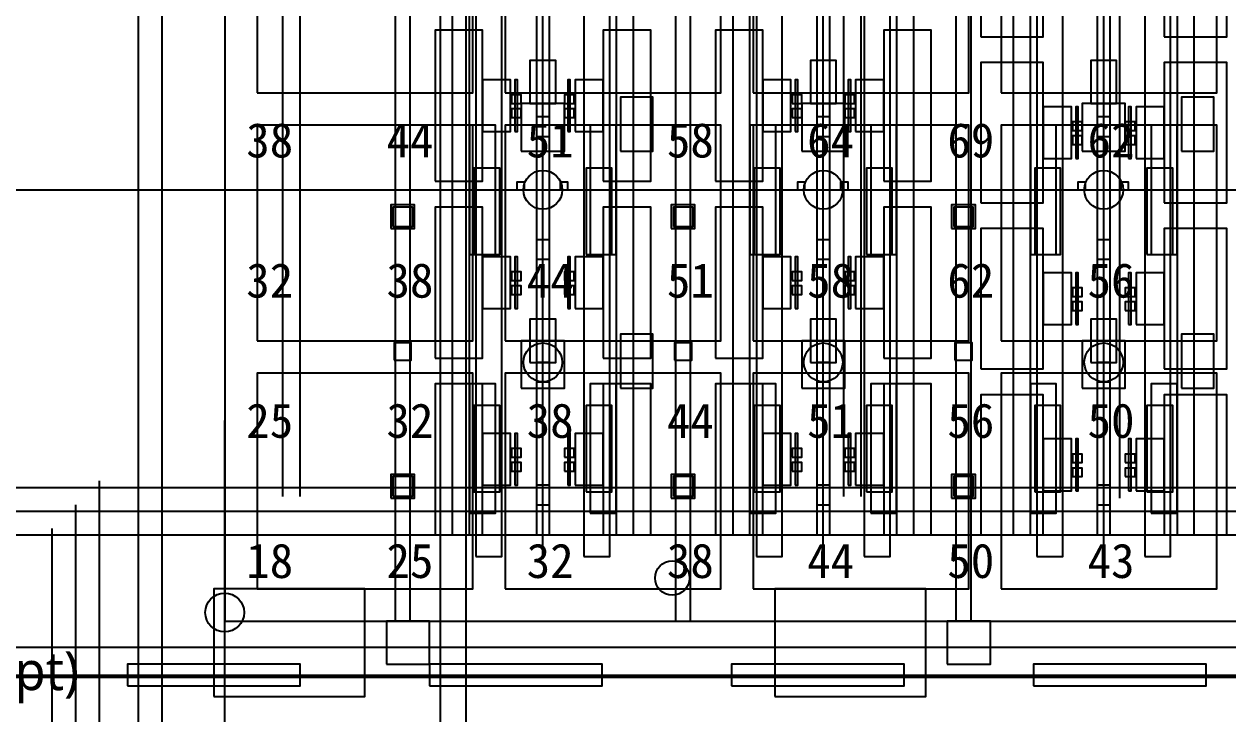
# Model space of a CAD drawing. Header units: metres. Extents: x -1640 to 1560, y -268 to 2338.
# Drawn here: x -232.8 to -177, y 1961.7 to 1993.7 of the extents above; entities that cross this region are included whole.
import ezdxf

# ---------------------------------------------------------------- set-up
doc = ezdxf.new("R2010")
doc.units = ezdxf.units.M
for name, color, linetype in [('1F_CHL', 4, 'Continuous'), ('1F_EHS_EXIT_DOOR_CONCEPT', 3, 'Continuous'), ('1F_EHS_GAS_DETECTOR', 6, 'Continuous'), ('1F_EHS_SAFETY_SHOWER_EYEWASH_CONCEPT', 3, 'Continuous'), ('1F_PUMP', 2, 'Continuous'), ('1F_SCR', 3, 'Continuous'), ('1F_STRUCT_COLUMN', 8, 'Continuous'), ('1F_ZONE', 3, 'Continuous'), ('2F_CSF_LATERAL_RACK_CONCEPT', 9, 'Continuous'), ('2F_EHS_EXIT_DOOR_CONCEPT', 3, 'Continuous'), ('2F_EHS_GAS_DETECTOR', 6, 'Continuous'), ('2F_RFG', 5, 'Continuous'), ('2F_STRUCT_COLUMN', 8, 'Continuous'), ('2F_VMB', 6, 'Continuous'), ('2F_ZONE', 3, 'Continuous'), ('3F_CLEANROOM_OVERHEAD_PIPE_DUCT_CONCEPT', 9, 'Continuous'), ('3F_CVD', 3, 'Continuous'), ('3F_DIFF', 4, 'Continuous'), ('3F_EHS_EGRESS_DIST_M', 2, 'Continuous'), ('3F_EHS_EXIT_DOOR_CONCEPT', 3, 'Continuous'), ('3F_FOUP', 5, 'Continuous'), ('3F_OHT', 9, 'Continuous'), ('3F_OHTV', 1, 'Continuous'), ('3F_STRUCT_COLUMN', 8, 'Continuous'), ('3F_TBAR', 6, 'Continuous'), ('3F_ZONE', 3, 'Continuous'), ('4F_DCC', 3, 'Continuous'), ('4F_FFU', 1, 'Continuous'), ('4F_STRUCT_PLENUM_TRUSS_CONCEPT', 9, 'Continuous'), ('4F_ZONE', 3, 'Continuous'), ('5F_CHL', 4, 'Continuous'), ('5F_EHS_EXIT_DOOR_CONCEPT', 3, 'Continuous'), ('5F_EHS_GAS_DETECTOR', 6, 'Continuous'), ('5F_EHS_SAFETY_SHOWER_EYEWASH_CONCEPT', 3, 'Continuous'), ('5F_PUMP', 2, 'Continuous'), ('5F_SCR', 3, 'Continuous'), ('5F_STRUCT_COLUMN', 8, 'Continuous'), ('5F_ZONE', 3, 'Continuous'), ('6F_CSF_LATERAL_RACK_CONCEPT', 9, 'Continuous'), ('6F_EHS_EXIT_DOOR_CONCEPT', 3, 'Continuous'), ('6F_EHS_GAS_DETECTOR', 6, 'Continuous'), ('6F_RFG', 5, 'Continuous'), ('6F_STRUCT_COLUMN', 8, 'Continuous'), ('6F_VMB', 6, 'Continuous'), ('6F_ZONE', 3, 'Continuous'), ('7F_CLEANROOM_OVERHEAD_PIPE_DUCT_CONCEPT', 9, 'Continuous'), ('7F_CVD', 3, 'Continuous'), ('7F_DIFF', 4, 'Continuous'), ('7F_EHS_EGRESS_DIST_M', 2, 'Continuous'), ('7F_EHS_EXIT_DOOR_CONCEPT', 3, 'Continuous'), ('7F_FOUP', 5, 'Continuous'), ('7F_OHT', 9, 'Continuous'), ('7F_OHTV', 1, 'Continuous'), ('7F_STRUCT_COLUMN', 8, 'Continuous'), ('7F_TBAR', 6, 'Continuous'), ('7F_ZONE', 3, 'Continuous'), ('8F_DCC', 3, 'Continuous'), ('8F_FFU', 1, 'Continuous'), ('8F_STRUCT_PLENUM_TRUSS_CONCEPT', 9, 'Continuous'), ('8F_ZONE', 3, 'Continuous'), ('EHS_GAS_SUPPLY', 3, 'Continuous'), ('EHS_PROCESS_EXHAUST', 1, 'Continuous'), ('EHS_TREATED_EXHAUST', 30, 'Continuous'), ('RF_RSC', 4, 'Continuous'), ('RF_STACK', 2, 'Continuous'), ('UTIL_CHW.R_CONCEPT', 2, 'Continuous'), ('UTIL_CHW.S_CONCEPT', 1, 'Continuous'), ('UTIL_ELEC.LV_CONCEPT', 2, 'Continuous'), ('UTIL_EXH.ACID_CONCEPT', 4, 'Continuous'), ('UTIL_EXH.ALK_CONCEPT', 5, 'Continuous'), ('UTIL_GAS.SPEC_CONCEPT', 3, 'Continuous'), ('UTIL_PCW.R_CONCEPT', 1, 'Continuous'), ('UTIL_PCW.S_CONCEPT', 6, 'Continuous'), ('UTIL_RCL_CONCEPT', 3, 'Continuous'), ('UTIL_TEXT', 7, 'Continuous'), ('UTIL_UPW.R_CONCEPT', 2, 'Continuous'), ('UTIL_UPW.S_CONCEPT', 1, 'Continuous'), ('UTIL_WW.AA_CONCEPT', 3, 'Continuous'), ('UTIL_WW.F_CONCEPT', 2, 'Continuous'), ('UTIL_WW.ORG_CONCEPT', 4, 'Continuous')]:
    doc.layers.add(name, color=color, linetype=linetype)
doc.styles.add('KO', font='malgun.ttf')

msp = doc.modelspace()

# ---------------------------------------------------------------- linework, layer by layer
at = {"layer": '1F_CHL'}
for points in [[(-205.15, 1987.8), (-203.65, 1987.8), (-203.65, 1990.3), (-205.15, 1990.3)], [(-179.15, 1987.8), (-177.65, 1987.8), (-177.65, 1990.3), (-179.15, 1990.3)], [(-205.15, 1976.8), (-203.65, 1976.8), (-203.65, 1979.3), (-205.15, 1979.3)], [(-179.15, 1976.8), (-177.65, 1976.8), (-177.65, 1979.3), (-179.15, 1979.3)]]:
    msp.add_lwpolyline(points, close=True, dxfattribs=at)
at = {"layer": '1F_EHS_EXIT_DOOR_CONCEPT'}
msp.add_circle((-223.5, 1966.4), 0.9, dxfattribs=at)
at = {"layer": '1F_EHS_GAS_DETECTOR'}
for centre in [(-208.75, 1978), (-195.75, 1978), (-182.75, 1978)]:
    msp.add_circle(centre, 0.9, dxfattribs=at)
at = {"layer": '1F_EHS_SAFETY_SHOWER_EYEWASH_CONCEPT'}
msp.add_circle((-202.75, 1968), 0.8, dxfattribs=at)
at = {"layer": '1F_PUMP'}
for points in [[(-211.95, 1983), (-210.75, 1983), (-210.75, 1987), (-211.95, 1987)], [(-206.75, 1983), (-205.55, 1983), (-205.55, 1987), (-206.75, 1987)], [(-198.95, 1983), (-197.75, 1983), (-197.75, 1987), (-198.95, 1987)], [(-193.75, 1983), (-192.55, 1983), (-192.55, 1987), (-193.75, 1987)], [(-185.95, 1983), (-184.75, 1983), (-184.75, 1987), (-185.95, 1987)], [(-180.75, 1983), (-179.55, 1983), (-179.55, 1987), (-180.75, 1987)], [(-211.95, 1972), (-210.75, 1972), (-210.75, 1976), (-211.95, 1976)], [(-206.75, 1972), (-205.55, 1972), (-205.55, 1976), (-206.75, 1976)], [(-198.95, 1972), (-197.75, 1972), (-197.75, 1976), (-198.95, 1976)], [(-193.75, 1972), (-192.55, 1972), (-192.55, 1976), (-193.75, 1976)], [(-185.95, 1972), (-184.75, 1972), (-184.75, 1976), (-185.95, 1976)], [(-180.75, 1972), (-179.55, 1972), (-179.55, 1976), (-180.75, 1976)]]:
    msp.add_lwpolyline(points, close=True, dxfattribs=at)
at = {"layer": '1F_SCR'}
for points in [[(-209.75, 1987.8), (-207.75, 1987.8), (-207.75, 1990), (-209.75, 1990)], [(-196.75, 1987.8), (-194.75, 1987.8), (-194.75, 1990), (-196.75, 1990)], [(-183.75, 1987.8), (-181.75, 1987.8), (-181.75, 1990), (-183.75, 1990)], [(-209.75, 1976.8), (-207.75, 1976.8), (-207.75, 1979), (-209.75, 1979)], [(-196.75, 1976.8), (-194.75, 1976.8), (-194.75, 1979), (-196.75, 1979)], [(-183.75, 1976.8), (-181.75, 1976.8), (-181.75, 1979), (-183.75, 1979)]]:
    msp.add_lwpolyline(points, close=True, dxfattribs=at)
at = {"layer": '1F_STRUCT_COLUMN'}
for points in [[(-215.8, 1984.2), (-214.7, 1984.2), (-214.7, 1985.3), (-215.8, 1985.3)], [(-202.8, 1984.2), (-201.7, 1984.2), (-201.7, 1985.3), (-202.8, 1985.3)], [(-189.8, 1984.2), (-188.7, 1984.2), (-188.7, 1985.3), (-189.8, 1985.3)], [(-215.8, 1971.7), (-214.7, 1971.7), (-214.7, 1972.8), (-215.8, 1972.8)], [(-202.8, 1971.7), (-201.7, 1971.7), (-201.7, 1972.8), (-202.8, 1972.8)], [(-189.8, 1971.7), (-188.7, 1971.7), (-188.7, 1972.8), (-189.8, 1972.8)]]:
    msp.add_lwpolyline(points, close=True, dxfattribs=at)
at = {"layer": '1F_ZONE'}
msp.add_lwpolyline([(-223.5, 1966), (1, 1966), (1, 2117), (-223.5, 2117)], close=True, dxfattribs=at)
at = {"layer": '2F_CSF_LATERAL_RACK_CONCEPT'}
for points in [[(-212.95, 1970), (-212.15, 1970), (-212.15, 2113), (-212.95, 2113)], [(-205.35, 1970), (-204.55, 1970), (-204.55, 2113), (-205.35, 2113)], [(-199.95, 1970), (-199.15, 1970), (-199.15, 2113), (-199.95, 2113)], [(-192.35, 1970), (-191.55, 1970), (-191.55, 2113), (-192.35, 2113)], [(-186.95, 1970), (-186.15, 1970), (-186.15, 2113), (-186.95, 2113)], [(-179.35, 1970), (-178.55, 1970), (-178.55, 2113), (-179.35, 2113)]]:
    msp.add_lwpolyline(points, close=True, dxfattribs=at)
at = {"layer": '2F_EHS_EXIT_DOOR_CONCEPT'}
msp.add_circle((-223.5, 1966.4), 0.9, dxfattribs=at)
at = {"layer": '2F_EHS_GAS_DETECTOR'}
for centre in [(-208.75, 1986), (-195.75, 1986), (-182.75, 1986)]:
    msp.add_circle(centre, 0.9, dxfattribs=at)
at = {"layer": '2F_RFG'}
for points in [[(-212.15, 1983), (-210.95, 1983), (-210.95, 1989), (-212.15, 1989)], [(-206.55, 1983), (-205.35, 1983), (-205.35, 1989), (-206.55, 1989)], [(-199.15, 1983), (-197.95, 1983), (-197.95, 1989), (-199.15, 1989)], [(-193.55, 1983), (-192.35, 1983), (-192.35, 1989), (-193.55, 1989)], [(-186.15, 1983), (-184.95, 1983), (-184.95, 1989), (-186.15, 1989)], [(-180.55, 1983), (-179.35, 1983), (-179.35, 1989), (-180.55, 1989)], [(-212.15, 1971), (-210.95, 1971), (-210.95, 1977), (-212.15, 1977)], [(-206.55, 1971), (-205.35, 1971), (-205.35, 1977), (-206.55, 1977)], [(-199.15, 1971), (-197.95, 1971), (-197.95, 1977), (-199.15, 1977)], [(-193.55, 1971), (-192.35, 1971), (-192.35, 1977), (-193.55, 1977)], [(-186.15, 1971), (-184.95, 1971), (-184.95, 1977), (-186.15, 1977)], [(-180.55, 1971), (-179.35, 1971), (-179.35, 1977), (-180.55, 1977)]]:
    msp.add_lwpolyline(points, close=True, dxfattribs=at)
at = {"layer": '2F_STRUCT_COLUMN'}
for points in [[(-215.7, 1984.3), (-214.8, 1984.3), (-214.8, 1985.2), (-215.7, 1985.2)], [(-202.7, 1984.3), (-201.8, 1984.3), (-201.8, 1985.2), (-202.7, 1985.2)], [(-189.7, 1984.3), (-188.8, 1984.3), (-188.8, 1985.2), (-189.7, 1985.2)], [(-215.7, 1971.8), (-214.8, 1971.8), (-214.8, 1972.7), (-215.7, 1972.7)], [(-202.7, 1971.8), (-201.8, 1971.8), (-201.8, 1972.7), (-202.7, 1972.7)], [(-189.7, 1971.8), (-188.8, 1971.8), (-188.8, 1972.7), (-189.7, 1972.7)]]:
    msp.add_lwpolyline(points, close=True, dxfattribs=at)
at = {"layer": '2F_VMB'}
for points in [[(-209.35, 1990), (-208.15, 1990), (-208.15, 1992), (-209.35, 1992)], [(-196.35, 1990), (-195.15, 1990), (-195.15, 1992), (-196.35, 1992)], [(-183.35, 1990), (-182.15, 1990), (-182.15, 1992), (-183.35, 1992)], [(-209.35, 1978), (-208.15, 1978), (-208.15, 1980), (-209.35, 1980)], [(-196.35, 1978), (-195.15, 1978), (-195.15, 1980), (-196.35, 1980)], [(-183.35, 1978), (-182.15, 1978), (-182.15, 1980), (-183.35, 1980)]]:
    msp.add_lwpolyline(points, close=True, dxfattribs=at)
at = {"layer": '2F_ZONE'}
msp.add_lwpolyline([(-223.5, 1966), (1, 1966), (1, 2117), (-223.5, 2117)], close=True, dxfattribs=at)
at = {"layer": '3F_CLEANROOM_OVERHEAD_PIPE_DUCT_CONCEPT'}
for points in [[(-211.85, 1969), (-210.65, 1969), (-210.65, 2114), (-211.85, 2114)], [(-206.85, 1969), (-205.65, 1969), (-205.65, 2114), (-206.85, 2114)], [(-198.85, 1969), (-197.65, 1969), (-197.65, 2114), (-198.85, 2114)], [(-193.85, 1969), (-192.65, 1969), (-192.65, 2114), (-193.85, 2114)], [(-185.85, 1969), (-184.65, 1969), (-184.65, 2114), (-185.85, 2114)], [(-180.85, 1969), (-179.65, 1969), (-179.65, 2114), (-180.85, 2114)]]:
    msp.add_lwpolyline(points, close=True, dxfattribs=at)
at = {"layer": '3F_CVD'}
for points in [[(-188.45, 1993.1), (-185.55, 1993.1), (-185.55, 1999.6), (-188.45, 1999.6)], [(-179.95, 1993.1), (-177.05, 1993.1), (-177.05, 1999.6), (-179.95, 1999.6)], [(-188.45, 1985.4), (-185.55, 1985.4), (-185.55, 1991.9), (-188.45, 1991.9)], [(-179.95, 1985.4), (-177.05, 1985.4), (-177.05, 1991.9), (-179.95, 1991.9)], [(-185.55, 1987.45), (-184.25, 1987.45), (-184.25, 1989.85), (-185.55, 1989.85)], [(-181.25, 1987.45), (-179.95, 1987.45), (-179.95, 1989.85), (-181.25, 1989.85)], [(-188.45, 1977.7), (-185.55, 1977.7), (-185.55, 1984.2), (-188.45, 1984.2)], [(-179.95, 1977.7), (-177.05, 1977.7), (-177.05, 1984.2), (-179.95, 1984.2)], [(-185.55, 1979.75), (-184.25, 1979.75), (-184.25, 1982.15), (-185.55, 1982.15)], [(-181.25, 1979.75), (-179.95, 1979.75), (-179.95, 1982.15), (-181.25, 1982.15)], [(-188.45, 1970), (-185.55, 1970), (-185.55, 1976.5), (-188.45, 1976.5)], [(-179.95, 1970), (-177.05, 1970), (-177.05, 1976.5), (-179.95, 1976.5)], [(-185.55, 1972.05), (-184.25, 1972.05), (-184.25, 1974.45), (-185.55, 1974.45)], [(-181.25, 1972.05), (-179.95, 1972.05), (-179.95, 1974.45), (-181.25, 1974.45)]]:
    msp.add_lwpolyline(points, close=True, dxfattribs=at)
at = {"layer": '3F_DIFF'}
for points in [[(-213.75, 1986.4), (-211.55, 1986.4), (-211.55, 1993.4), (-213.75, 1993.4)], [(-205.95, 1986.4), (-203.75, 1986.4), (-203.75, 1993.4), (-205.95, 1993.4)], [(-200.75, 1986.4), (-198.55, 1986.4), (-198.55, 1993.4), (-200.75, 1993.4)], [(-192.95, 1986.4), (-190.75, 1986.4), (-190.75, 1993.4), (-192.95, 1993.4)], [(-211.55, 1988.7), (-210.25, 1988.7), (-210.25, 1991.1), (-211.55, 1991.1)], [(-207.25, 1988.7), (-205.95, 1988.7), (-205.95, 1991.1), (-207.25, 1991.1)], [(-198.55, 1988.7), (-197.25, 1988.7), (-197.25, 1991.1), (-198.55, 1991.1)], [(-194.25, 1988.7), (-192.95, 1988.7), (-192.95, 1991.1), (-194.25, 1991.1)], [(-213.75, 1978.2), (-211.55, 1978.2), (-211.55, 1985.2), (-213.75, 1985.2)], [(-205.95, 1978.2), (-203.75, 1978.2), (-203.75, 1985.2), (-205.95, 1985.2)], [(-200.75, 1978.2), (-198.55, 1978.2), (-198.55, 1985.2), (-200.75, 1985.2)], [(-192.95, 1978.2), (-190.75, 1978.2), (-190.75, 1985.2), (-192.95, 1985.2)], [(-211.55, 1980.5), (-210.25, 1980.5), (-210.25, 1982.9), (-211.55, 1982.9)], [(-207.25, 1980.5), (-205.95, 1980.5), (-205.95, 1982.9), (-207.25, 1982.9)], [(-198.55, 1980.5), (-197.25, 1980.5), (-197.25, 1982.9), (-198.55, 1982.9)], [(-194.25, 1980.5), (-192.95, 1980.5), (-192.95, 1982.9), (-194.25, 1982.9)], [(-213.75, 1970), (-211.55, 1970), (-211.55, 1977), (-213.75, 1977)], [(-205.95, 1970), (-203.75, 1970), (-203.75, 1977), (-205.95, 1977)], [(-200.75, 1970), (-198.55, 1970), (-198.55, 1977), (-200.75, 1977)], [(-192.95, 1970), (-190.75, 1970), (-190.75, 1977), (-192.95, 1977)], [(-211.55, 1972.3), (-210.25, 1972.3), (-210.25, 1974.7), (-211.55, 1974.7)], [(-207.25, 1972.3), (-205.95, 1972.3), (-205.95, 1974.7), (-207.25, 1974.7)], [(-198.55, 1972.3), (-197.25, 1972.3), (-197.25, 1974.7), (-198.55, 1974.7)], [(-194.25, 1972.3), (-192.95, 1972.3), (-192.95, 1974.7), (-194.25, 1974.7)]]:
    msp.add_lwpolyline(points, close=True, dxfattribs=at)
at = {"layer": '3F_EHS_EXIT_DOOR_CONCEPT'}
msp.add_circle((-223.5, 1966.4), 0.9, dxfattribs=at)
at = {"layer": '3F_FOUP'}
for points in [[(-210.2, 1990), (-209.75, 1990), (-209.75, 1990.4), (-210.2, 1990.4)], [(-207.75, 1990), (-207.3, 1990), (-207.3, 1990.4), (-207.75, 1990.4)], [(-197.2, 1990), (-196.75, 1990), (-196.75, 1990.4), (-197.2, 1990.4)], [(-194.75, 1990), (-194.3, 1990), (-194.3, 1990.4), (-194.75, 1990.4)], [(-210.2, 1989.35), (-209.75, 1989.35), (-209.75, 1989.75), (-210.2, 1989.75)], [(-207.75, 1989.35), (-207.3, 1989.35), (-207.3, 1989.75), (-207.75, 1989.75)], [(-197.2, 1989.35), (-196.75, 1989.35), (-196.75, 1989.75), (-197.2, 1989.75)], [(-194.75, 1989.35), (-194.3, 1989.35), (-194.3, 1989.75), (-194.75, 1989.75)], [(-184.2, 1988.75), (-183.75, 1988.75), (-183.75, 1989.15), (-184.2, 1989.15)], [(-181.75, 1988.75), (-181.3, 1988.75), (-181.3, 1989.15), (-181.75, 1989.15)], [(-184.2, 1988.1), (-183.75, 1988.1), (-183.75, 1988.5), (-184.2, 1988.5)], [(-181.75, 1988.1), (-181.3, 1988.1), (-181.3, 1988.5), (-181.75, 1988.5)], [(-210.2, 1981.8), (-209.75, 1981.8), (-209.75, 1982.2), (-210.2, 1982.2)], [(-207.75, 1981.8), (-207.3, 1981.8), (-207.3, 1982.2), (-207.75, 1982.2)], [(-197.2, 1981.8), (-196.75, 1981.8), (-196.75, 1982.2), (-197.2, 1982.2)], [(-194.75, 1981.8), (-194.3, 1981.8), (-194.3, 1982.2), (-194.75, 1982.2)], [(-210.2, 1981.15), (-209.75, 1981.15), (-209.75, 1981.55), (-210.2, 1981.55)], [(-207.75, 1981.15), (-207.3, 1981.15), (-207.3, 1981.55), (-207.75, 1981.55)], [(-197.2, 1981.15), (-196.75, 1981.15), (-196.75, 1981.55), (-197.2, 1981.55)], [(-194.75, 1981.15), (-194.3, 1981.15), (-194.3, 1981.55), (-194.75, 1981.55)], [(-184.2, 1981.05), (-183.75, 1981.05), (-183.75, 1981.45), (-184.2, 1981.45)], [(-181.75, 1981.05), (-181.3, 1981.05), (-181.3, 1981.45), (-181.75, 1981.45)], [(-184.2, 1980.4), (-183.75, 1980.4), (-183.75, 1980.8), (-184.2, 1980.8)], [(-181.75, 1980.4), (-181.3, 1980.4), (-181.3, 1980.8), (-181.75, 1980.8)], [(-210.2, 1973.6), (-209.75, 1973.6), (-209.75, 1974), (-210.2, 1974)], [(-207.75, 1973.6), (-207.3, 1973.6), (-207.3, 1974), (-207.75, 1974)], [(-197.2, 1973.6), (-196.75, 1973.6), (-196.75, 1974), (-197.2, 1974)], [(-194.75, 1973.6), (-194.3, 1973.6), (-194.3, 1974), (-194.75, 1974)], [(-184.2, 1973.35), (-183.75, 1973.35), (-183.75, 1973.75), (-184.2, 1973.75)], [(-181.75, 1973.35), (-181.3, 1973.35), (-181.3, 1973.75), (-181.75, 1973.75)], [(-210.2, 1972.95), (-209.75, 1972.95), (-209.75, 1973.35), (-210.2, 1973.35)], [(-207.75, 1972.95), (-207.3, 1972.95), (-207.3, 1973.35), (-207.75, 1973.35)], [(-197.2, 1972.95), (-196.75, 1972.95), (-196.75, 1973.35), (-197.2, 1973.35)], [(-194.75, 1972.95), (-194.3, 1972.95), (-194.3, 1973.35), (-194.75, 1973.35)], [(-184.2, 1972.7), (-183.75, 1972.7), (-183.75, 1973.1), (-184.2, 1973.1)], [(-181.75, 1972.7), (-181.3, 1972.7), (-181.3, 1973.1), (-181.75, 1973.1)]]:
    msp.add_lwpolyline(points, close=True, dxfattribs=at)
at = {"layer": '3F_OHT'}
for p, q in [((-208.75, 1969), (-208.75, 2037.5)), ((-195.75, 1969), (-195.75, 2037.5)), ((-182.75, 1969), (-182.75, 2037.5))]:
    msp.add_line(p, q, dxfattribs=at)
at = {"layer": '3F_OHTV'}
for points in [[(-209.05, 1988.48), (-208.45, 1988.48), (-208.45, 1989.38), (-209.05, 1989.38)], [(-196.05, 1988.48), (-195.45, 1988.48), (-195.45, 1989.38), (-196.05, 1989.38)], [(-183.05, 1988.48), (-182.45, 1988.48), (-182.45, 1989.38), (-183.05, 1989.38)], [(-209.05, 1982.78), (-208.45, 1982.78), (-208.45, 1983.68), (-209.05, 1983.68)], [(-196.05, 1982.78), (-195.45, 1982.78), (-195.45, 1983.68), (-196.05, 1983.68)], [(-183.05, 1982.78), (-182.45, 1982.78), (-182.45, 1983.68), (-183.05, 1983.68)], [(-209.05, 1977.09), (-208.45, 1977.09), (-208.45, 1977.99), (-209.05, 1977.99)], [(-196.05, 1977.09), (-195.45, 1977.09), (-195.45, 1977.99), (-196.05, 1977.99)], [(-183.05, 1977.09), (-182.45, 1977.09), (-182.45, 1977.99), (-183.05, 1977.99)], [(-209.05, 1971.4), (-208.45, 1971.4), (-208.45, 1972.3), (-209.05, 1972.3)], [(-196.05, 1971.4), (-195.45, 1971.4), (-195.45, 1972.3), (-196.05, 1972.3)], [(-183.05, 1971.4), (-182.45, 1971.4), (-182.45, 1972.3), (-183.05, 1972.3)]]:
    msp.add_lwpolyline(points, close=True, dxfattribs=at)
at = {"layer": '3F_STRUCT_COLUMN'}
for points in [[(-215.65, 1978.1), (-214.85, 1978.1), (-214.85, 1978.9), (-215.65, 1978.9)], [(-202.65, 1978.1), (-201.85, 1978.1), (-201.85, 1978.9), (-202.65, 1978.9)], [(-189.65, 1978.1), (-188.85, 1978.1), (-188.85, 1978.9), (-189.65, 1978.9)]]:
    msp.add_lwpolyline(points, close=True, dxfattribs=at)
at = {"layer": '3F_TBAR'}
for points in [[(-210.05, 1988.7), (-209.93, 1988.7), (-209.93, 1991.1), (-210.05, 1991.1)], [(-207.6, 1988.7), (-207.48, 1988.7), (-207.48, 1991.1), (-207.6, 1991.1)], [(-197.05, 1988.7), (-196.93, 1988.7), (-196.93, 1991.1), (-197.05, 1991.1)], [(-194.6, 1988.7), (-194.48, 1988.7), (-194.48, 1991.1), (-194.6, 1991.1)], [(-184.05, 1987.45), (-183.93, 1987.45), (-183.93, 1989.85), (-184.05, 1989.85)], [(-181.6, 1987.45), (-181.48, 1987.45), (-181.48, 1989.85), (-181.6, 1989.85)], [(-210.05, 1980.5), (-209.93, 1980.5), (-209.93, 1982.9), (-210.05, 1982.9)], [(-207.6, 1980.5), (-207.48, 1980.5), (-207.48, 1982.9), (-207.6, 1982.9)], [(-197.05, 1980.5), (-196.93, 1980.5), (-196.93, 1982.9), (-197.05, 1982.9)], [(-194.6, 1980.5), (-194.48, 1980.5), (-194.48, 1982.9), (-194.6, 1982.9)], [(-184.05, 1979.75), (-183.93, 1979.75), (-183.93, 1982.15), (-184.05, 1982.15)], [(-181.6, 1979.75), (-181.48, 1979.75), (-181.48, 1982.15), (-181.6, 1982.15)], [(-210.05, 1972.3), (-209.93, 1972.3), (-209.93, 1974.7), (-210.05, 1974.7)], [(-207.6, 1972.3), (-207.48, 1972.3), (-207.48, 1974.7), (-207.6, 1974.7)], [(-197.05, 1972.3), (-196.93, 1972.3), (-196.93, 1974.7), (-197.05, 1974.7)], [(-194.6, 1972.3), (-194.48, 1972.3), (-194.48, 1974.7), (-194.6, 1974.7)], [(-184.05, 1972.05), (-183.93, 1972.05), (-183.93, 1974.45), (-184.05, 1974.45)], [(-181.6, 1972.05), (-181.48, 1972.05), (-181.48, 1974.45), (-181.6, 1974.45)]]:
    msp.add_lwpolyline(points, close=True, dxfattribs=at)
at = {"layer": '3F_ZONE'}
msp.add_lwpolyline([(-223.5, 1966), (1, 1966), (1, 2117), (-223.5, 2117)], close=True, dxfattribs=at)
at = {"layer": '4F_DCC'}
for points in [[(-228, 1963), (-220, 1963), (-220, 1964), (-228, 1964)], [(-214, 1963), (-206, 1963), (-206, 1964), (-214, 1964)], [(-200, 1963), (-192, 1963), (-192, 1964), (-200, 1964)], [(-186, 1963), (-178, 1963), (-178, 1964), (-186, 1964)]]:
    msp.add_lwpolyline(points, close=True, dxfattribs=at)
at = {"layer": '4F_FFU'}
for points in [[(-222, 1990.5), (-212, 1990.5), (-212, 2000.5), (-222, 2000.5)], [(-210.5, 1990.5), (-200.5, 1990.5), (-200.5, 2000.5), (-210.5, 2000.5)], [(-199, 1990.5), (-189, 1990.5), (-189, 2000.5), (-199, 2000.5)], [(-187.5, 1990.5), (-177.5, 1990.5), (-177.5, 2000.5), (-187.5, 2000.5)], [(-222, 1979), (-212, 1979), (-212, 1989), (-222, 1989)], [(-210.5, 1979), (-200.5, 1979), (-200.5, 1989), (-210.5, 1989)], [(-199, 1979), (-189, 1979), (-189, 1989), (-199, 1989)], [(-187.5, 1979), (-177.5, 1979), (-177.5, 1989), (-187.5, 1989)], [(-222, 1967.5), (-212, 1967.5), (-212, 1977.5), (-222, 1977.5)], [(-210.5, 1967.5), (-200.5, 1967.5), (-200.5, 1977.5), (-210.5, 1977.5)], [(-199, 1967.5), (-189, 1967.5), (-189, 1977.5), (-199, 1977.5)], [(-187.5, 1967.5), (-177.5, 1967.5), (-177.5, 1977.5), (-187.5, 1977.5)]]:
    msp.add_lwpolyline(points, close=True, dxfattribs=at)
at = {"layer": '4F_STRUCT_PLENUM_TRUSS_CONCEPT'}
for points in [[(-215.6, 1966), (-214.9, 1966), (-214.9, 2117), (-215.6, 2117)], [(-202.6, 1966), (-201.9, 1966), (-201.9, 2117), (-202.6, 2117)], [(-189.6, 1966), (-188.9, 1966), (-188.9, 2117), (-189.6, 2117)]]:
    msp.add_lwpolyline(points, close=True, dxfattribs=at)
at = {"layer": '4F_ZONE'}
msp.add_lwpolyline([(-223.5, 1966), (1, 1966), (1, 2117), (-223.5, 2117)], close=True, dxfattribs=at)
at = {"layer": '5F_CHL'}
for points in [[(-205.15, 1987.8), (-203.65, 1987.8), (-203.65, 1990.3), (-205.15, 1990.3)], [(-179.15, 1987.8), (-177.65, 1987.8), (-177.65, 1990.3), (-179.15, 1990.3)], [(-205.15, 1976.8), (-203.65, 1976.8), (-203.65, 1979.3), (-205.15, 1979.3)], [(-179.15, 1976.8), (-177.65, 1976.8), (-177.65, 1979.3), (-179.15, 1979.3)]]:
    msp.add_lwpolyline(points, close=True, dxfattribs=at)
at = {"layer": '5F_EHS_EXIT_DOOR_CONCEPT'}
msp.add_circle((-223.5, 1966.4), 0.9, dxfattribs=at)
at = {"layer": '5F_EHS_GAS_DETECTOR'}
for centre in [(-208.75, 1978), (-195.75, 1978), (-182.75, 1978)]:
    msp.add_circle(centre, 0.9, dxfattribs=at)
at = {"layer": '5F_EHS_SAFETY_SHOWER_EYEWASH_CONCEPT'}
msp.add_circle((-202.75, 1968), 0.8, dxfattribs=at)
at = {"layer": '5F_PUMP'}
for points in [[(-211.95, 1983), (-210.75, 1983), (-210.75, 1987), (-211.95, 1987)], [(-206.75, 1983), (-205.55, 1983), (-205.55, 1987), (-206.75, 1987)], [(-198.95, 1983), (-197.75, 1983), (-197.75, 1987), (-198.95, 1987)], [(-193.75, 1983), (-192.55, 1983), (-192.55, 1987), (-193.75, 1987)], [(-185.95, 1983), (-184.75, 1983), (-184.75, 1987), (-185.95, 1987)], [(-180.75, 1983), (-179.55, 1983), (-179.55, 1987), (-180.75, 1987)], [(-211.95, 1972), (-210.75, 1972), (-210.75, 1976), (-211.95, 1976)], [(-206.75, 1972), (-205.55, 1972), (-205.55, 1976), (-206.75, 1976)], [(-198.95, 1972), (-197.75, 1972), (-197.75, 1976), (-198.95, 1976)], [(-193.75, 1972), (-192.55, 1972), (-192.55, 1976), (-193.75, 1976)], [(-185.95, 1972), (-184.75, 1972), (-184.75, 1976), (-185.95, 1976)], [(-180.75, 1972), (-179.55, 1972), (-179.55, 1976), (-180.75, 1976)]]:
    msp.add_lwpolyline(points, close=True, dxfattribs=at)
at = {"layer": '5F_SCR'}
for points in [[(-209.75, 1987.8), (-207.75, 1987.8), (-207.75, 1990), (-209.75, 1990)], [(-196.75, 1987.8), (-194.75, 1987.8), (-194.75, 1990), (-196.75, 1990)], [(-183.75, 1987.8), (-181.75, 1987.8), (-181.75, 1990), (-183.75, 1990)], [(-209.75, 1976.8), (-207.75, 1976.8), (-207.75, 1979), (-209.75, 1979)], [(-196.75, 1976.8), (-194.75, 1976.8), (-194.75, 1979), (-196.75, 1979)], [(-183.75, 1976.8), (-181.75, 1976.8), (-181.75, 1979), (-183.75, 1979)]]:
    msp.add_lwpolyline(points, close=True, dxfattribs=at)
at = {"layer": '5F_STRUCT_COLUMN'}
for points in [[(-215.8, 1984.2), (-214.7, 1984.2), (-214.7, 1985.3), (-215.8, 1985.3)], [(-202.8, 1984.2), (-201.7, 1984.2), (-201.7, 1985.3), (-202.8, 1985.3)], [(-189.8, 1984.2), (-188.7, 1984.2), (-188.7, 1985.3), (-189.8, 1985.3)], [(-215.8, 1971.7), (-214.7, 1971.7), (-214.7, 1972.8), (-215.8, 1972.8)], [(-202.8, 1971.7), (-201.7, 1971.7), (-201.7, 1972.8), (-202.8, 1972.8)], [(-189.8, 1971.7), (-188.7, 1971.7), (-188.7, 1972.8), (-189.8, 1972.8)]]:
    msp.add_lwpolyline(points, close=True, dxfattribs=at)
at = {"layer": '5F_ZONE'}
msp.add_lwpolyline([(-223.5, 1966), (1, 1966), (1, 2117), (-223.5, 2117)], close=True, dxfattribs=at)
at = {"layer": '6F_CSF_LATERAL_RACK_CONCEPT'}
for points in [[(-212.95, 1970), (-212.15, 1970), (-212.15, 2113), (-212.95, 2113)], [(-205.35, 1970), (-204.55, 1970), (-204.55, 2113), (-205.35, 2113)], [(-199.95, 1970), (-199.15, 1970), (-199.15, 2113), (-199.95, 2113)], [(-192.35, 1970), (-191.55, 1970), (-191.55, 2113), (-192.35, 2113)], [(-186.95, 1970), (-186.15, 1970), (-186.15, 2113), (-186.95, 2113)], [(-179.35, 1970), (-178.55, 1970), (-178.55, 2113), (-179.35, 2113)]]:
    msp.add_lwpolyline(points, close=True, dxfattribs=at)
at = {"layer": '6F_EHS_EXIT_DOOR_CONCEPT'}
msp.add_circle((-223.5, 1966.4), 0.9, dxfattribs=at)
at = {"layer": '6F_EHS_GAS_DETECTOR'}
for centre in [(-208.75, 1986), (-195.75, 1986), (-182.75, 1986)]:
    msp.add_circle(centre, 0.9, dxfattribs=at)
at = {"layer": '6F_RFG'}
for points in [[(-212.15, 1983), (-210.95, 1983), (-210.95, 1989), (-212.15, 1989)], [(-206.55, 1983), (-205.35, 1983), (-205.35, 1989), (-206.55, 1989)], [(-199.15, 1983), (-197.95, 1983), (-197.95, 1989), (-199.15, 1989)], [(-193.55, 1983), (-192.35, 1983), (-192.35, 1989), (-193.55, 1989)], [(-186.15, 1983), (-184.95, 1983), (-184.95, 1989), (-186.15, 1989)], [(-180.55, 1983), (-179.35, 1983), (-179.35, 1989), (-180.55, 1989)], [(-212.15, 1971), (-210.95, 1971), (-210.95, 1977), (-212.15, 1977)], [(-206.55, 1971), (-205.35, 1971), (-205.35, 1977), (-206.55, 1977)], [(-199.15, 1971), (-197.95, 1971), (-197.95, 1977), (-199.15, 1977)], [(-193.55, 1971), (-192.35, 1971), (-192.35, 1977), (-193.55, 1977)], [(-186.15, 1971), (-184.95, 1971), (-184.95, 1977), (-186.15, 1977)], [(-180.55, 1971), (-179.35, 1971), (-179.35, 1977), (-180.55, 1977)]]:
    msp.add_lwpolyline(points, close=True, dxfattribs=at)
at = {"layer": '6F_STRUCT_COLUMN'}
for points in [[(-215.7, 1984.3), (-214.8, 1984.3), (-214.8, 1985.2), (-215.7, 1985.2)], [(-202.7, 1984.3), (-201.8, 1984.3), (-201.8, 1985.2), (-202.7, 1985.2)], [(-189.7, 1984.3), (-188.8, 1984.3), (-188.8, 1985.2), (-189.7, 1985.2)], [(-215.7, 1971.8), (-214.8, 1971.8), (-214.8, 1972.7), (-215.7, 1972.7)], [(-202.7, 1971.8), (-201.8, 1971.8), (-201.8, 1972.7), (-202.7, 1972.7)], [(-189.7, 1971.8), (-188.8, 1971.8), (-188.8, 1972.7), (-189.7, 1972.7)]]:
    msp.add_lwpolyline(points, close=True, dxfattribs=at)
at = {"layer": '6F_VMB'}
for points in [[(-209.35, 1990), (-208.15, 1990), (-208.15, 1992), (-209.35, 1992)], [(-196.35, 1990), (-195.15, 1990), (-195.15, 1992), (-196.35, 1992)], [(-183.35, 1990), (-182.15, 1990), (-182.15, 1992), (-183.35, 1992)], [(-209.35, 1978), (-208.15, 1978), (-208.15, 1980), (-209.35, 1980)], [(-196.35, 1978), (-195.15, 1978), (-195.15, 1980), (-196.35, 1980)], [(-183.35, 1978), (-182.15, 1978), (-182.15, 1980), (-183.35, 1980)]]:
    msp.add_lwpolyline(points, close=True, dxfattribs=at)
at = {"layer": '6F_ZONE'}
msp.add_lwpolyline([(-223.5, 1966), (1, 1966), (1, 2117), (-223.5, 2117)], close=True, dxfattribs=at)
at = {"layer": '7F_CLEANROOM_OVERHEAD_PIPE_DUCT_CONCEPT'}
for points in [[(-211.85, 1969), (-210.65, 1969), (-210.65, 2114), (-211.85, 2114)], [(-206.85, 1969), (-205.65, 1969), (-205.65, 2114), (-206.85, 2114)], [(-198.85, 1969), (-197.65, 1969), (-197.65, 2114), (-198.85, 2114)], [(-193.85, 1969), (-192.65, 1969), (-192.65, 2114), (-193.85, 2114)], [(-185.85, 1969), (-184.65, 1969), (-184.65, 2114), (-185.85, 2114)], [(-180.85, 1969), (-179.65, 1969), (-179.65, 2114), (-180.85, 2114)]]:
    msp.add_lwpolyline(points, close=True, dxfattribs=at)
at = {"layer": '7F_CVD'}
for points in [[(-188.45, 1993.1), (-185.55, 1993.1), (-185.55, 1999.6), (-188.45, 1999.6)], [(-179.95, 1993.1), (-177.05, 1993.1), (-177.05, 1999.6), (-179.95, 1999.6)], [(-188.45, 1985.4), (-185.55, 1985.4), (-185.55, 1991.9), (-188.45, 1991.9)], [(-179.95, 1985.4), (-177.05, 1985.4), (-177.05, 1991.9), (-179.95, 1991.9)], [(-185.55, 1987.45), (-184.25, 1987.45), (-184.25, 1989.85), (-185.55, 1989.85)], [(-181.25, 1987.45), (-179.95, 1987.45), (-179.95, 1989.85), (-181.25, 1989.85)], [(-188.45, 1977.7), (-185.55, 1977.7), (-185.55, 1984.2), (-188.45, 1984.2)], [(-179.95, 1977.7), (-177.05, 1977.7), (-177.05, 1984.2), (-179.95, 1984.2)], [(-185.55, 1979.75), (-184.25, 1979.75), (-184.25, 1982.15), (-185.55, 1982.15)], [(-181.25, 1979.75), (-179.95, 1979.75), (-179.95, 1982.15), (-181.25, 1982.15)], [(-188.45, 1970), (-185.55, 1970), (-185.55, 1976.5), (-188.45, 1976.5)], [(-179.95, 1970), (-177.05, 1970), (-177.05, 1976.5), (-179.95, 1976.5)], [(-185.55, 1972.05), (-184.25, 1972.05), (-184.25, 1974.45), (-185.55, 1974.45)], [(-181.25, 1972.05), (-179.95, 1972.05), (-179.95, 1974.45), (-181.25, 1974.45)]]:
    msp.add_lwpolyline(points, close=True, dxfattribs=at)
at = {"layer": '7F_DIFF'}
for points in [[(-213.75, 1986.4), (-211.55, 1986.4), (-211.55, 1993.4), (-213.75, 1993.4)], [(-205.95, 1986.4), (-203.75, 1986.4), (-203.75, 1993.4), (-205.95, 1993.4)], [(-200.75, 1986.4), (-198.55, 1986.4), (-198.55, 1993.4), (-200.75, 1993.4)], [(-192.95, 1986.4), (-190.75, 1986.4), (-190.75, 1993.4), (-192.95, 1993.4)], [(-211.55, 1988.7), (-210.25, 1988.7), (-210.25, 1991.1), (-211.55, 1991.1)], [(-207.25, 1988.7), (-205.95, 1988.7), (-205.95, 1991.1), (-207.25, 1991.1)], [(-198.55, 1988.7), (-197.25, 1988.7), (-197.25, 1991.1), (-198.55, 1991.1)], [(-194.25, 1988.7), (-192.95, 1988.7), (-192.95, 1991.1), (-194.25, 1991.1)], [(-213.75, 1978.2), (-211.55, 1978.2), (-211.55, 1985.2), (-213.75, 1985.2)], [(-205.95, 1978.2), (-203.75, 1978.2), (-203.75, 1985.2), (-205.95, 1985.2)], [(-200.75, 1978.2), (-198.55, 1978.2), (-198.55, 1985.2), (-200.75, 1985.2)], [(-192.95, 1978.2), (-190.75, 1978.2), (-190.75, 1985.2), (-192.95, 1985.2)], [(-211.55, 1980.5), (-210.25, 1980.5), (-210.25, 1982.9), (-211.55, 1982.9)], [(-207.25, 1980.5), (-205.95, 1980.5), (-205.95, 1982.9), (-207.25, 1982.9)], [(-198.55, 1980.5), (-197.25, 1980.5), (-197.25, 1982.9), (-198.55, 1982.9)], [(-194.25, 1980.5), (-192.95, 1980.5), (-192.95, 1982.9), (-194.25, 1982.9)], [(-213.75, 1970), (-211.55, 1970), (-211.55, 1977), (-213.75, 1977)], [(-205.95, 1970), (-203.75, 1970), (-203.75, 1977), (-205.95, 1977)], [(-200.75, 1970), (-198.55, 1970), (-198.55, 1977), (-200.75, 1977)], [(-192.95, 1970), (-190.75, 1970), (-190.75, 1977), (-192.95, 1977)], [(-211.55, 1972.3), (-210.25, 1972.3), (-210.25, 1974.7), (-211.55, 1974.7)], [(-207.25, 1972.3), (-205.95, 1972.3), (-205.95, 1974.7), (-207.25, 1974.7)], [(-198.55, 1972.3), (-197.25, 1972.3), (-197.25, 1974.7), (-198.55, 1974.7)], [(-194.25, 1972.3), (-192.95, 1972.3), (-192.95, 1974.7), (-194.25, 1974.7)]]:
    msp.add_lwpolyline(points, close=True, dxfattribs=at)
at = {"layer": '7F_EHS_EXIT_DOOR_CONCEPT'}
msp.add_circle((-223.5, 1966.4), 0.9, dxfattribs=at)
at = {"layer": '7F_FOUP'}
for points in [[(-210.2, 1990), (-209.75, 1990), (-209.75, 1990.4), (-210.2, 1990.4)], [(-207.75, 1990), (-207.3, 1990), (-207.3, 1990.4), (-207.75, 1990.4)], [(-197.2, 1990), (-196.75, 1990), (-196.75, 1990.4), (-197.2, 1990.4)], [(-194.75, 1990), (-194.3, 1990), (-194.3, 1990.4), (-194.75, 1990.4)], [(-210.2, 1989.35), (-209.75, 1989.35), (-209.75, 1989.75), (-210.2, 1989.75)], [(-207.75, 1989.35), (-207.3, 1989.35), (-207.3, 1989.75), (-207.75, 1989.75)], [(-197.2, 1989.35), (-196.75, 1989.35), (-196.75, 1989.75), (-197.2, 1989.75)], [(-194.75, 1989.35), (-194.3, 1989.35), (-194.3, 1989.75), (-194.75, 1989.75)], [(-184.2, 1988.75), (-183.75, 1988.75), (-183.75, 1989.15), (-184.2, 1989.15)], [(-181.75, 1988.75), (-181.3, 1988.75), (-181.3, 1989.15), (-181.75, 1989.15)], [(-184.2, 1988.1), (-183.75, 1988.1), (-183.75, 1988.5), (-184.2, 1988.5)], [(-181.75, 1988.1), (-181.3, 1988.1), (-181.3, 1988.5), (-181.75, 1988.5)], [(-210.2, 1981.8), (-209.75, 1981.8), (-209.75, 1982.2), (-210.2, 1982.2)], [(-207.75, 1981.8), (-207.3, 1981.8), (-207.3, 1982.2), (-207.75, 1982.2)], [(-197.2, 1981.8), (-196.75, 1981.8), (-196.75, 1982.2), (-197.2, 1982.2)], [(-194.75, 1981.8), (-194.3, 1981.8), (-194.3, 1982.2), (-194.75, 1982.2)], [(-210.2, 1981.15), (-209.75, 1981.15), (-209.75, 1981.55), (-210.2, 1981.55)], [(-207.75, 1981.15), (-207.3, 1981.15), (-207.3, 1981.55), (-207.75, 1981.55)], [(-197.2, 1981.15), (-196.75, 1981.15), (-196.75, 1981.55), (-197.2, 1981.55)], [(-194.75, 1981.15), (-194.3, 1981.15), (-194.3, 1981.55), (-194.75, 1981.55)], [(-184.2, 1981.05), (-183.75, 1981.05), (-183.75, 1981.45), (-184.2, 1981.45)], [(-181.75, 1981.05), (-181.3, 1981.05), (-181.3, 1981.45), (-181.75, 1981.45)], [(-184.2, 1980.4), (-183.75, 1980.4), (-183.75, 1980.8), (-184.2, 1980.8)], [(-181.75, 1980.4), (-181.3, 1980.4), (-181.3, 1980.8), (-181.75, 1980.8)], [(-210.2, 1973.6), (-209.75, 1973.6), (-209.75, 1974), (-210.2, 1974)], [(-207.75, 1973.6), (-207.3, 1973.6), (-207.3, 1974), (-207.75, 1974)], [(-197.2, 1973.6), (-196.75, 1973.6), (-196.75, 1974), (-197.2, 1974)], [(-194.75, 1973.6), (-194.3, 1973.6), (-194.3, 1974), (-194.75, 1974)], [(-184.2, 1973.35), (-183.75, 1973.35), (-183.75, 1973.75), (-184.2, 1973.75)], [(-181.75, 1973.35), (-181.3, 1973.35), (-181.3, 1973.75), (-181.75, 1973.75)], [(-210.2, 1972.95), (-209.75, 1972.95), (-209.75, 1973.35), (-210.2, 1973.35)], [(-207.75, 1972.95), (-207.3, 1972.95), (-207.3, 1973.35), (-207.75, 1973.35)], [(-197.2, 1972.95), (-196.75, 1972.95), (-196.75, 1973.35), (-197.2, 1973.35)], [(-194.75, 1972.95), (-194.3, 1972.95), (-194.3, 1973.35), (-194.75, 1973.35)], [(-184.2, 1972.7), (-183.75, 1972.7), (-183.75, 1973.1), (-184.2, 1973.1)], [(-181.75, 1972.7), (-181.3, 1972.7), (-181.3, 1973.1), (-181.75, 1973.1)]]:
    msp.add_lwpolyline(points, close=True, dxfattribs=at)
at = {"layer": '7F_OHT'}
for p, q in [((-208.75, 1969), (-208.75, 2037.5)), ((-195.75, 1969), (-195.75, 2037.5)), ((-182.75, 1969), (-182.75, 2037.5))]:
    msp.add_line(p, q, dxfattribs=at)
at = {"layer": '7F_OHTV'}
for points in [[(-209.05, 1988.48), (-208.45, 1988.48), (-208.45, 1989.38), (-209.05, 1989.38)], [(-196.05, 1988.48), (-195.45, 1988.48), (-195.45, 1989.38), (-196.05, 1989.38)], [(-183.05, 1988.48), (-182.45, 1988.48), (-182.45, 1989.38), (-183.05, 1989.38)], [(-209.05, 1982.78), (-208.45, 1982.78), (-208.45, 1983.68), (-209.05, 1983.68)], [(-196.05, 1982.78), (-195.45, 1982.78), (-195.45, 1983.68), (-196.05, 1983.68)], [(-183.05, 1982.78), (-182.45, 1982.78), (-182.45, 1983.68), (-183.05, 1983.68)], [(-209.05, 1977.09), (-208.45, 1977.09), (-208.45, 1977.99), (-209.05, 1977.99)], [(-196.05, 1977.09), (-195.45, 1977.09), (-195.45, 1977.99), (-196.05, 1977.99)], [(-183.05, 1977.09), (-182.45, 1977.09), (-182.45, 1977.99), (-183.05, 1977.99)], [(-209.05, 1971.4), (-208.45, 1971.4), (-208.45, 1972.3), (-209.05, 1972.3)], [(-196.05, 1971.4), (-195.45, 1971.4), (-195.45, 1972.3), (-196.05, 1972.3)], [(-183.05, 1971.4), (-182.45, 1971.4), (-182.45, 1972.3), (-183.05, 1972.3)]]:
    msp.add_lwpolyline(points, close=True, dxfattribs=at)
at = {"layer": '7F_STRUCT_COLUMN'}
for points in [[(-215.65, 1978.1), (-214.85, 1978.1), (-214.85, 1978.9), (-215.65, 1978.9)], [(-202.65, 1978.1), (-201.85, 1978.1), (-201.85, 1978.9), (-202.65, 1978.9)], [(-189.65, 1978.1), (-188.85, 1978.1), (-188.85, 1978.9), (-189.65, 1978.9)]]:
    msp.add_lwpolyline(points, close=True, dxfattribs=at)
at = {"layer": '7F_TBAR'}
for points in [[(-210.05, 1988.7), (-209.93, 1988.7), (-209.93, 1991.1), (-210.05, 1991.1)], [(-207.6, 1988.7), (-207.48, 1988.7), (-207.48, 1991.1), (-207.6, 1991.1)], [(-197.05, 1988.7), (-196.93, 1988.7), (-196.93, 1991.1), (-197.05, 1991.1)], [(-194.6, 1988.7), (-194.48, 1988.7), (-194.48, 1991.1), (-194.6, 1991.1)], [(-184.05, 1987.45), (-183.93, 1987.45), (-183.93, 1989.85), (-184.05, 1989.85)], [(-181.6, 1987.45), (-181.48, 1987.45), (-181.48, 1989.85), (-181.6, 1989.85)], [(-210.05, 1980.5), (-209.93, 1980.5), (-209.93, 1982.9), (-210.05, 1982.9)], [(-207.6, 1980.5), (-207.48, 1980.5), (-207.48, 1982.9), (-207.6, 1982.9)], [(-197.05, 1980.5), (-196.93, 1980.5), (-196.93, 1982.9), (-197.05, 1982.9)], [(-194.6, 1980.5), (-194.48, 1980.5), (-194.48, 1982.9), (-194.6, 1982.9)], [(-184.05, 1979.75), (-183.93, 1979.75), (-183.93, 1982.15), (-184.05, 1982.15)], [(-181.6, 1979.75), (-181.48, 1979.75), (-181.48, 1982.15), (-181.6, 1982.15)], [(-210.05, 1972.3), (-209.93, 1972.3), (-209.93, 1974.7), (-210.05, 1974.7)], [(-207.6, 1972.3), (-207.48, 1972.3), (-207.48, 1974.7), (-207.6, 1974.7)], [(-197.05, 1972.3), (-196.93, 1972.3), (-196.93, 1974.7), (-197.05, 1974.7)], [(-194.6, 1972.3), (-194.48, 1972.3), (-194.48, 1974.7), (-194.6, 1974.7)], [(-184.05, 1972.05), (-183.93, 1972.05), (-183.93, 1974.45), (-184.05, 1974.45)], [(-181.6, 1972.05), (-181.48, 1972.05), (-181.48, 1974.45), (-181.6, 1974.45)]]:
    msp.add_lwpolyline(points, close=True, dxfattribs=at)
at = {"layer": '7F_ZONE'}
msp.add_lwpolyline([(-223.5, 1966), (1, 1966), (1, 2117), (-223.5, 2117)], close=True, dxfattribs=at)
at = {"layer": '8F_DCC'}
for points in [[(-228, 1963), (-220, 1963), (-220, 1964), (-228, 1964)], [(-214, 1963), (-206, 1963), (-206, 1964), (-214, 1964)], [(-200, 1963), (-192, 1963), (-192, 1964), (-200, 1964)], [(-186, 1963), (-178, 1963), (-178, 1964), (-186, 1964)]]:
    msp.add_lwpolyline(points, close=True, dxfattribs=at)
at = {"layer": '8F_FFU'}
for points in [[(-222, 1990.5), (-212, 1990.5), (-212, 2000.5), (-222, 2000.5)], [(-210.5, 1990.5), (-200.5, 1990.5), (-200.5, 2000.5), (-210.5, 2000.5)], [(-199, 1990.5), (-189, 1990.5), (-189, 2000.5), (-199, 2000.5)], [(-187.5, 1990.5), (-177.5, 1990.5), (-177.5, 2000.5), (-187.5, 2000.5)], [(-222, 1979), (-212, 1979), (-212, 1989), (-222, 1989)], [(-210.5, 1979), (-200.5, 1979), (-200.5, 1989), (-210.5, 1989)], [(-199, 1979), (-189, 1979), (-189, 1989), (-199, 1989)], [(-187.5, 1979), (-177.5, 1979), (-177.5, 1989), (-187.5, 1989)], [(-222, 1967.5), (-212, 1967.5), (-212, 1977.5), (-222, 1977.5)], [(-210.5, 1967.5), (-200.5, 1967.5), (-200.5, 1977.5), (-210.5, 1977.5)], [(-199, 1967.5), (-189, 1967.5), (-189, 1977.5), (-199, 1977.5)], [(-187.5, 1967.5), (-177.5, 1967.5), (-177.5, 1977.5), (-187.5, 1977.5)]]:
    msp.add_lwpolyline(points, close=True, dxfattribs=at)
at = {"layer": '8F_STRUCT_PLENUM_TRUSS_CONCEPT'}
for points in [[(-215.6, 1966), (-214.9, 1966), (-214.9, 2117), (-215.6, 2117)], [(-202.6, 1966), (-201.9, 1966), (-201.9, 2117), (-202.6, 2117)], [(-189.6, 1966), (-188.9, 1966), (-188.9, 2117), (-189.6, 2117)]]:
    msp.add_lwpolyline(points, close=True, dxfattribs=at)
at = {"layer": '8F_ZONE'}
msp.add_lwpolyline([(-223.5, 1966), (1, 1966), (1, 2117), (-223.5, 2117)], close=True, dxfattribs=at)
at = {"layer": 'EHS_GAS_SUPPLY'}
for points in [[(-207.95, 1986), (-207.6, 1986), (-207.6, 1986.35), (-207.95, 1986.35)], [(-207.95, 1986), (-207.6, 1986), (-207.6, 1986.35), (-207.95, 1986.35)], [(-194.95, 1986), (-194.6, 1986), (-194.6, 1986.35), (-194.95, 1986.35)], [(-194.95, 1986), (-194.6, 1986), (-194.6, 1986.35), (-194.95, 1986.35)], [(-181.95, 1986), (-181.6, 1986), (-181.6, 1986.35), (-181.95, 1986.35)], [(-181.95, 1986), (-181.6, 1986), (-181.6, 1986.35), (-181.95, 1986.35)]]:
    msp.add_lwpolyline(points, close=True, dxfattribs=at)
at = {"layer": 'EHS_PROCESS_EXHAUST'}
for points in [[(-209.95, 1986), (-209.6, 1986), (-209.6, 1986.35), (-209.95, 1986.35)], [(-209.95, 1986), (-209.6, 1986), (-209.6, 1986.35), (-209.95, 1986.35)], [(-196.95, 1986), (-196.6, 1986), (-196.6, 1986.35), (-196.95, 1986.35)], [(-196.95, 1986), (-196.6, 1986), (-196.6, 1986.35), (-196.95, 1986.35)], [(-183.95, 1986), (-183.6, 1986), (-183.6, 1986.35), (-183.95, 1986.35)], [(-183.95, 1986), (-183.6, 1986), (-183.6, 1986.35), (-183.95, 1986.35)]]:
    msp.add_lwpolyline(points, close=True, dxfattribs=at)
at = {"layer": 'EHS_TREATED_EXHAUST'}
for points in [[(-209.05, 1970), (-208.45, 1970), (-208.45, 2125), (-209.05, 2125)], [(-209.05, 1970), (-208.45, 1970), (-208.45, 2125), (-209.05, 2125)], [(-196.05, 1970), (-195.45, 1970), (-195.45, 2125), (-196.05, 2125)], [(-196.05, 1970), (-195.45, 1970), (-195.45, 2125), (-196.05, 2125)], [(-183.05, 1970), (-182.45, 1970), (-182.45, 2125), (-183.05, 2125)], [(-183.05, 1970), (-182.45, 1970), (-182.45, 2125), (-183.05, 2125)]]:
    msp.add_lwpolyline(points, close=True, dxfattribs=at)
at = {"layer": 'RF_RSC'}
for points in [[(-224, 1962.5), (-217, 1962.5), (-217, 1967.5), (-224, 1967.5)], [(-198, 1962.5), (-191, 1962.5), (-191, 1967.5), (-198, 1967.5)]]:
    msp.add_lwpolyline(points, close=True, dxfattribs=at)
at = {"layer": 'RF_STACK'}
for points in [[(-216, 1964), (-214, 1964), (-214, 1966), (-216, 1966)], [(-190, 1964), (-188, 1964), (-188, 1966), (-190, 1966)]]:
    msp.add_lwpolyline(points, close=True, dxfattribs=at)
at = {"layer": 'UTIL_CHW.R_CONCEPT'}
msp.add_line((-467.2, 1964.8), (-1.2, 1964.8), dxfattribs=at)
msp.add_line((-467.2, 1964.8), (-1.2, 1964.8), dxfattribs=at)
at = {"layer": 'UTIL_CHW.S_CONCEPT'}
msp.add_line((-468.5, 1963.5), (-2.5, 1963.5), dxfattribs=at)
msp.add_line((-468.5, 1963.5), (-2.5, 1963.5), dxfattribs=at)
at = {"layer": 'UTIL_ELEC.LV_CONCEPT'}
msp.add_line((-182, 1971.7), (-182, 2125.3), dxfattribs=at)
msp.add_line((-182, 1971.7), (-182, 2125.3), dxfattribs=at)
at = {"layer": 'UTIL_EXH.ACID_CONCEPT'}
msp.add_line((-470.4, 1964.8), (-0.6, 1964.8), dxfattribs=at)
msp.add_line((-470.4, 1964.8), (-0.6, 1964.8), dxfattribs=at)
at = {"layer": 'UTIL_EXH.ALK_CONCEPT'}
msp.add_line((-470.4, 1963.4), (-0.6, 1963.4), dxfattribs=at)
msp.add_line((-470.4, 1963.4), (-0.6, 1963.4), dxfattribs=at)
at = {"layer": 'UTIL_GAS.SPEC_CONCEPT'}
msp.add_line((-466.3, 1986), (-2.7, 1986), dxfattribs=at)
msp.add_line((-466.3, 1986), (-2.7, 1986), dxfattribs=at)
at = {"layer": 'UTIL_PCW.R_CONCEPT'}
for p, q in [((-219.995, 1971.78), (-219.995, 2111.23)), ((-219.995, 1971.78), (-219.995, 2111.23)), ((-193.995, 1971.78), (-193.995, 2111.23)), ((-193.995, 1971.78), (-193.995, 2111.23)), ((-212.3, 1953.1), (-212.3, 2038.9)), ((-212.3, 1953.1), (-212.3, 2038.9))]:
    msp.add_line(p, q, dxfattribs=at)
at = {"layer": 'UTIL_PCW.S_CONCEPT'}
for p, q in [((-220.805, 1971.78), (-220.805, 2111.23)), ((-220.805, 1971.78), (-220.805, 2111.23)), ((-194.805, 1971.78), (-194.805, 2111.23)), ((-194.805, 1971.78), (-194.805, 2111.23)), ((-213.5, 1953.1), (-213.5, 2038.9)), ((-213.5, 1953.1), (-213.5, 2038.9))]:
    msp.add_line(p, q, dxfattribs=at)
at = {"layer": 'UTIL_RCL_CONCEPT'}
for p, q in [((-223.5, 1962.2), (-223.5, 1975.3)), ((-223.5, 1865.2), (-223.5, 1962.8))]:
    msp.add_line(p, q, dxfattribs=at)
at = {"layer": 'UTIL_UPW.R_CONCEPT'}
msp.add_line((-226.4, 1959.2), (-226.4, 2109.3), dxfattribs=at)
msp.add_line((-226.4, 1959.2), (-226.4, 2109.3), dxfattribs=at)
at = {"layer": 'UTIL_UPW.S_CONCEPT'}
msp.add_line((-227.5, 1959.2), (-227.5, 2109.3), dxfattribs=at)
msp.add_line((-227.5, 1959.2), (-227.5, 2109.3), dxfattribs=at)
at = {"layer": 'UTIL_WW.AA_CONCEPT'}
for p, q in [((-230.4, 1930.8), (-230.4, 1971.4)), ((-468.3, 1971.1), (-2.7, 1971.1))]:
    msp.add_line(p, q, dxfattribs=at)
at = {"layer": 'UTIL_WW.F_CONCEPT'}
for p, q in [((-231.5, 1929.7), (-231.5, 1970.3)), ((-468.3, 1970), (-2.7, 1970))]:
    msp.add_line(p, q, dxfattribs=at)
at = {"layer": 'UTIL_WW.ORG_CONCEPT'}
for p, q in [((-229.3, 1931.9), (-229.3, 1972.5)), ((-468.3, 1972.2), (-2.7, 1972.2))]:
    msp.add_line(p, q, dxfattribs=at)

# ---------------------------------------------------------------- texts
at = {"layer": '3F_EHS_EGRESS_DIST_M'}
for s, p in [('38', (-222.5, 1987.5)), ('44', (-216, 1987.5)), ('51', (-209.5, 1987.5)), ('58', (-203, 1987.5)), ('64', (-196.5, 1987.5)), ('69', (-190, 1987.5)), ('62', (-183.5, 1987.5)), ('32', (-222.5, 1981)), ('38', (-216, 1981)), ('44', (-209.5, 1981)), ('51', (-203, 1981)), ('58', (-196.5, 1981)), ('62', (-190, 1981)), ('56', (-183.5, 1981)), ('25', (-222.5, 1974.5)), ('32', (-216, 1974.5)), ('38', (-209.5, 1974.5)), ('44', (-203, 1974.5)), ('51', (-196.5, 1974.5)), ('56', (-190, 1974.5)), ('50', (-183.5, 1974.5)), ('18', (-222.5, 1968)), ('25', (-216, 1968)), ('32', (-209.5, 1968)), ('38', (-203, 1968)), ('44', (-196.5, 1968)), ('50', (-190, 1968)), ('43', (-183.5, 1968))]:
    msp.add_text(s, height=1.6, dxfattribs=at).set_placement(p)
at = {"layer": '7F_EHS_EGRESS_DIST_M'}
for s, p in [('38', (-222.5, 1987.5)), ('44', (-216, 1987.5)), ('51', (-209.5, 1987.5)), ('58', (-203, 1987.5)), ('64', (-196.5, 1987.5)), ('69', (-190, 1987.5)), ('62', (-183.5, 1987.5)), ('32', (-222.5, 1981)), ('38', (-216, 1981)), ('44', (-209.5, 1981)), ('51', (-203, 1981)), ('58', (-196.5, 1981)), ('62', (-190, 1981)), ('56', (-183.5, 1981)), ('25', (-222.5, 1974.5)), ('32', (-216, 1974.5)), ('38', (-209.5, 1974.5)), ('44', (-203, 1974.5)), ('51', (-196.5, 1974.5)), ('56', (-190, 1974.5)), ('50', (-183.5, 1974.5)), ('18', (-222.5, 1968)), ('25', (-216, 1968)), ('32', (-209.5, 1968)), ('38', (-203, 1968)), ('44', (-196.5, 1968)), ('50', (-190, 1968)), ('43', (-183.5, 1968))]:
    msp.add_text(s, height=1.6, dxfattribs=at).set_placement(p)
at = {"layer": 'UTIL_TEXT', "style": 'KO'}
msp.add_text('P1 rooftop RCS (regenerative catalytic system — process-gas abatement, named in the sustainability report; location is concept)', height=1.8, dxfattribs=at).set_placement((-370.5, 1962.8))

doc.saveas('drawing.dxf')
